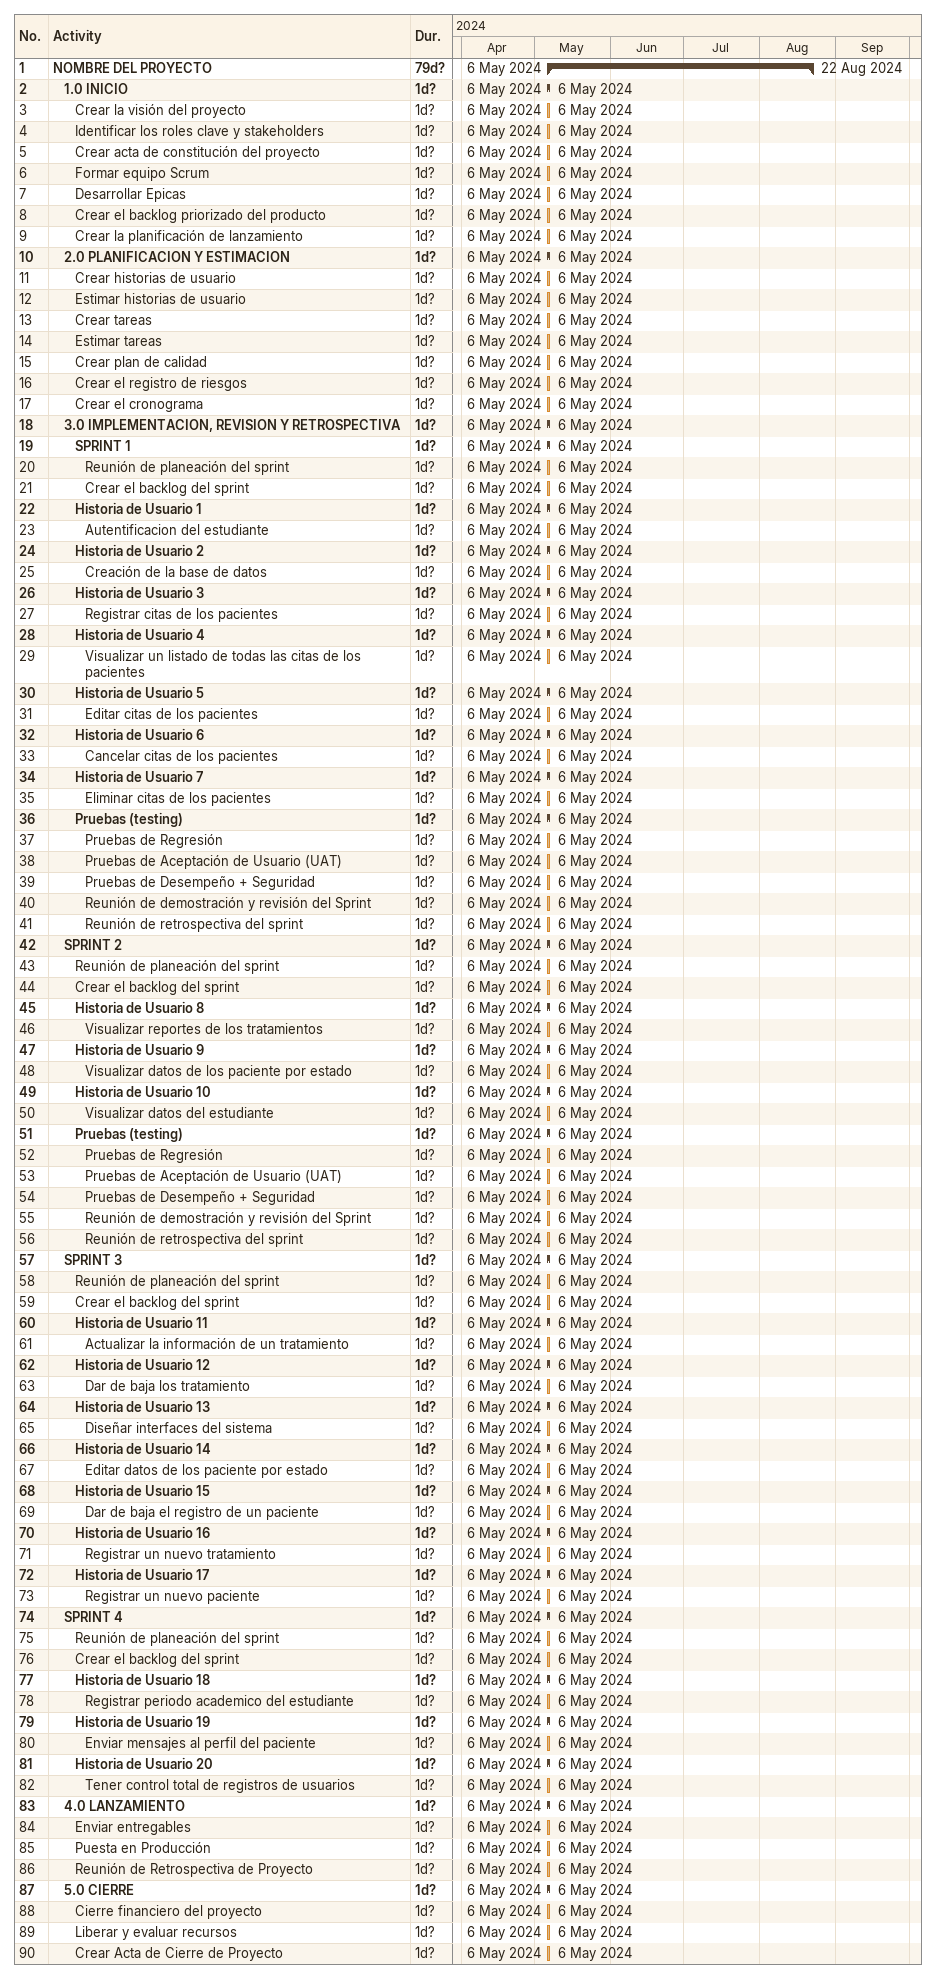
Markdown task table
| ID | Level | Task | Duration | Start | Finish |
|---|---|---|---|---|---|
| 1 | 1 | **NOMBRE DEL PROYECTO** | 79d? | 2024-05-06 | 2024-08-22 |
| 2 | 2 | **1.0 INICIO** | 1d? | 2024-05-06 | 2024-05-06 |
| 3 | 3 | Crear la visión del proyecto | 1d? | 2024-05-06 | 2024-05-06 |
| 4 | 3 | Identificar los roles clave y stakeholders | 1d? | 2024-05-06 | 2024-05-06 |
| 5 | 3 | Crear acta de constitución del proyecto | 1d? | 2024-05-06 | 2024-05-06 |
| 6 | 3 | Formar equipo Scrum | 1d? | 2024-05-06 | 2024-05-06 |
| 7 | 3 | Desarrollar Epicas | 1d? | 2024-05-06 | 2024-05-06 |
| 8 | 3 | Crear el backlog priorizado del producto | 1d? | 2024-05-06 | 2024-05-06 |
| 9 | 3 | Crear la planificación de lanzamiento | 1d? | 2024-05-06 | 2024-05-06 |
| 10 | 2 | **2.0 PLANIFICACION Y ESTIMACION** | 1d? | 2024-05-06 | 2024-05-06 |
| 11 | 3 | Crear historias de usuario | 1d? | 2024-05-06 | 2024-05-06 |
| 12 | 3 | Estimar historias de usuario | 1d? | 2024-05-06 | 2024-05-06 |
| 13 | 3 | Crear tareas | 1d? | 2024-05-06 | 2024-05-06 |
| 14 | 3 | Estimar tareas | 1d? | 2024-05-06 | 2024-05-06 |
| 15 | 3 | Crear plan de calidad | 1d? | 2024-05-06 | 2024-05-06 |
| 16 | 3 | Crear el registro de riesgos | 1d? | 2024-05-06 | 2024-05-06 |
| 17 | 3 | Crear el cronograma | 1d? | 2024-05-06 | 2024-05-06 |
| 18 | 2 | **3.0 IMPLEMENTACION, REVISION Y RETROSPECTIVA** | 1d? | 2024-05-06 | 2024-05-06 |
| 19 | 3 | **SPRINT 1** | 1d? | 2024-05-06 | 2024-05-06 |
| 20 | 4 | Reunión de planeación del sprint | 1d? | 2024-05-06 | 2024-05-06 |
| 21 | 4 | Crear el backlog del sprint | 1d? | 2024-05-06 | 2024-05-06 |
| 22 | 3 | **Historia de Usuario 1** | 1d? | 2024-05-06 | 2024-05-06 |
| 23 | 4 | Autentificacion del estudiante | 1d? | 2024-05-06 | 2024-05-06 |
| 24 | 3 | **Historia de Usuario 2** | 1d? | 2024-05-06 | 2024-05-06 |
| 25 | 4 | Creación de la base de datos | 1d? | 2024-05-06 | 2024-05-06 |
| 26 | 3 | **Historia de Usuario 3** | 1d? | 2024-05-06 | 2024-05-06 |
| 27 | 4 | Registrar citas de los pacientes | 1d? | 2024-05-06 | 2024-05-06 |
| 28 | 3 | **Historia de Usuario 4** | 1d? | 2024-05-06 | 2024-05-06 |
| 29 | 4 | Visualizar un listado de todas las citas de los pacientes | 1d? | 2024-05-06 | 2024-05-06 |
| 30 | 3 | **Historia de Usuario 5** | 1d? | 2024-05-06 | 2024-05-06 |
| 31 | 4 | Editar citas de los pacientes | 1d? | 2024-05-06 | 2024-05-06 |
| 32 | 3 | **Historia de Usuario 6** | 1d? | 2024-05-06 | 2024-05-06 |
| 33 | 4 | Cancelar citas de los pacientes | 1d? | 2024-05-06 | 2024-05-06 |
| 34 | 3 | **Historia de Usuario 7** | 1d? | 2024-05-06 | 2024-05-06 |
| 35 | 4 | Eliminar citas de los pacientes | 1d? | 2024-05-06 | 2024-05-06 |
| 36 | 3 | **Pruebas (testing)** | 1d? | 2024-05-06 | 2024-05-06 |
| 37 | 4 | Pruebas de Regresión | 1d? | 2024-05-06 | 2024-05-06 |
| 38 | 4 | Pruebas de Aceptación de Usuario (UAT) | 1d? | 2024-05-06 | 2024-05-06 |
| 39 | 4 | Pruebas de Desempeño + Seguridad | 1d? | 2024-05-06 | 2024-05-06 |
| 40 | 4 | Reunión de demostración y revisión del Sprint | 1d? | 2024-05-06 | 2024-05-06 |
| 41 | 4 | Reunión de retrospectiva del sprint | 1d? | 2024-05-06 | 2024-05-06 |
| 42 | 2 | **SPRINT 2** | 1d? | 2024-05-06 | 2024-05-06 |
| 43 | 3 | Reunión de planeación del sprint | 1d? | 2024-05-06 | 2024-05-06 |
| 44 | 3 | Crear el backlog del sprint | 1d? | 2024-05-06 | 2024-05-06 |
| 45 | 3 | **Historia de Usuario 8** | 1d? | 2024-05-06 | 2024-05-06 |
| 46 | 4 | Visualizar reportes de los tratamientos | 1d? | 2024-05-06 | 2024-05-06 |
| 47 | 3 | **Historia de Usuario 9** | 1d? | 2024-05-06 | 2024-05-06 |
| 48 | 4 | Visualizar datos de los paciente por estado | 1d? | 2024-05-06 | 2024-05-06 |
| 49 | 3 | **Historia de Usuario 10** | 1d? | 2024-05-06 | 2024-05-06 |
| 50 | 4 | Visualizar datos del estudiante | 1d? | 2024-05-06 | 2024-05-06 |
| 51 | 3 | **Pruebas (testing)** | 1d? | 2024-05-06 | 2024-05-06 |
| 52 | 4 | Pruebas de Regresión | 1d? | 2024-05-06 | 2024-05-06 |
| 53 | 4 | Pruebas de Aceptación de Usuario (UAT) | 1d? | 2024-05-06 | 2024-05-06 |
| 54 | 4 | Pruebas de Desempeño + Seguridad | 1d? | 2024-05-06 | 2024-05-06 |
| 55 | 4 | Reunión de demostración y revisión del Sprint | 1d? | 2024-05-06 | 2024-05-06 |
| 56 | 4 | Reunión de retrospectiva del sprint | 1d? | 2024-05-06 | 2024-05-06 |
| 57 | 2 | **SPRINT 3** | 1d? | 2024-05-06 | 2024-05-06 |
| 58 | 3 | Reunión de planeación del sprint | 1d? | 2024-05-06 | 2024-05-06 |
| 59 | 3 | Crear el backlog del sprint | 1d? | 2024-05-06 | 2024-05-06 |
| 60 | 3 | **Historia de Usuario 11** | 1d? | 2024-05-06 | 2024-05-06 |
| 61 | 4 | Actualizar la información de un tratamiento | 1d? | 2024-05-06 | 2024-05-06 |
| 62 | 3 | **Historia de Usuario 12** | 1d? | 2024-05-06 | 2024-05-06 |
| 63 | 4 | Dar de baja los tratamiento | 1d? | 2024-05-06 | 2024-05-06 |
| 64 | 3 | **Historia de Usuario 13** | 1d? | 2024-05-06 | 2024-05-06 |
| 65 | 4 | Diseñar interfaces del sistema | 1d? | 2024-05-06 | 2024-05-06 |
| 66 | 3 | **Historia de Usuario 14** | 1d? | 2024-05-06 | 2024-05-06 |
| 67 | 4 | Editar datos de los paciente por estado | 1d? | 2024-05-06 | 2024-05-06 |
| 68 | 3 | **Historia de Usuario 15** | 1d? | 2024-05-06 | 2024-05-06 |
| 69 | 4 | Dar de baja el registro de un paciente | 1d? | 2024-05-06 | 2024-05-06 |
| 70 | 3 | **Historia de Usuario 16** | 1d? | 2024-05-06 | 2024-05-06 |
| 71 | 4 | Registrar un nuevo tratamiento | 1d? | 2024-05-06 | 2024-05-06 |
| 72 | 3 | **Historia de Usuario 17** | 1d? | 2024-05-06 | 2024-05-06 |
| 73 | 4 | Registrar un nuevo paciente | 1d? | 2024-05-06 | 2024-05-06 |
| 74 | 2 | **SPRINT 4** | 1d? | 2024-05-06 | 2024-05-06 |
| 75 | 3 | Reunión de planeación del sprint | 1d? | 2024-05-06 | 2024-05-06 |
| 76 | 3 | Crear el backlog del sprint | 1d? | 2024-05-06 | 2024-05-06 |
| 77 | 3 | **Historia de Usuario 18** | 1d? | 2024-05-06 | 2024-05-06 |
| 78 | 4 | Registrar periodo academico del estudiante | 1d? | 2024-05-06 | 2024-05-06 |
| 79 | 3 | **Historia de Usuario 19** | 1d? | 2024-05-06 | 2024-05-06 |
| 80 | 4 | Enviar mensajes al perfil del paciente | 1d? | 2024-05-06 | 2024-05-06 |
| 81 | 3 | **Historia de Usuario 20** | 1d? | 2024-05-06 | 2024-05-06 |
| 82 | 4 | Tener control total de registros de usuarios | 1d? | 2024-05-06 | 2024-05-06 |
| 83 | 2 | **4.0 LANZAMIENTO** | 1d? | 2024-05-06 | 2024-05-06 |
| 84 | 3 | Enviar entregables | 1d? | 2024-05-06 | 2024-05-06 |
| 85 | 3 | Puesta en Producción | 1d? | 2024-05-06 | 2024-05-06 |
| 86 | 3 | Reunión de Retrospectiva de Proyecto | 1d? | 2024-05-06 | 2024-05-06 |
| 87 | 2 | **5.0 CIERRE** | 1d? | 2024-05-06 | 2024-05-06 |
| 88 | 3 | Cierre financiero del proyecto | 1d? | 2024-05-06 | 2024-05-06 |
| 89 | 3 | Liberar y evaluar recursos | 1d? | 2024-05-06 | 2024-05-06 |
| 90 | 3 | Crear Acta de Cierre de Proyecto | 1d? | 2024-05-06 | 2024-05-06 |
